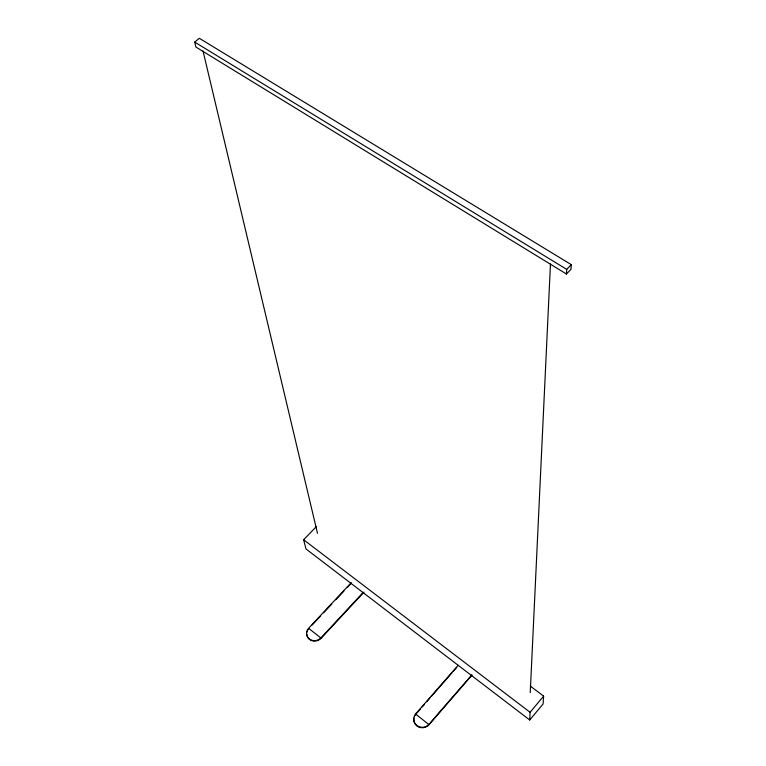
<?xml version="1.0" encoding="UTF-8"?>
<svg xmlns="http://www.w3.org/2000/svg" width="766" height="766" viewBox="0 0 766 766"><rect width="100%" height="100%" fill="white"/><g stroke="black" fill="none" stroke-linecap="round" stroke-linejoin="round"><path stroke-width="1.15" d="M530.244 692.684L550.467 263.964M316.492 526.453L303.623 539.762L305.988 548.954L529.718 719.992L530.091 712.303L543.621 696.122L530.254 686.049M566.428 274.008L566.725 269.383L571.292 264.653L199.342 38.3L194.708 42.101L195.904 47.061L566.428 274.008L570.986 269.287L571.292 264.653M543.621 696.122L543.084 703.983L529.718 719.992M471.837 674.865L428.998 724.32A8.665 8.263 -8.8 0 1 416.79 725.498A8.665 8.263 -8.8 0 1 415.756 713.835L458.192 665.261M413.908 718.106A8.656 8.263 -8.8 0 0 429.046 724.693L471.856 675.267M414.598 716.047A8.656 8.263 -8.8 0 1 415.814 714.218L420.524 708.818M422.095 707.028L424.45 704.327M426.806 701.627L429.946 698.037M431.517 696.237L451.94 672.864M453.51 671.064L456.651 667.464M363.094 592.539L321.05 637.819A8.378 7.641 -18.7 0 1 309.301 638.959A8.378 7.641 -18.7 0 1 308.755 628.091L351.163 582.773M306.706 634.162A8.378 7.641 -18.8 0 0 312.193 640.778A8.378 7.641 -18.8 0 0 321.155 638.231L363.984 592.108M312.126 625.027L320.284 616.314M323.539 612.829L331.697 604.115M335.767 599.759L343.924 591.055M347.18 587.57L351.259 583.213M194.708 42.101L566.725 269.383M303.623 539.762L530.091 712.303M321.155 638.231L308.87 628.503A8.378 7.641 -18.8 0 0 306.898 632.142M203.019 50.987L317.497 533.308M415.814 714.218L429.046 724.693"/></g></svg>
